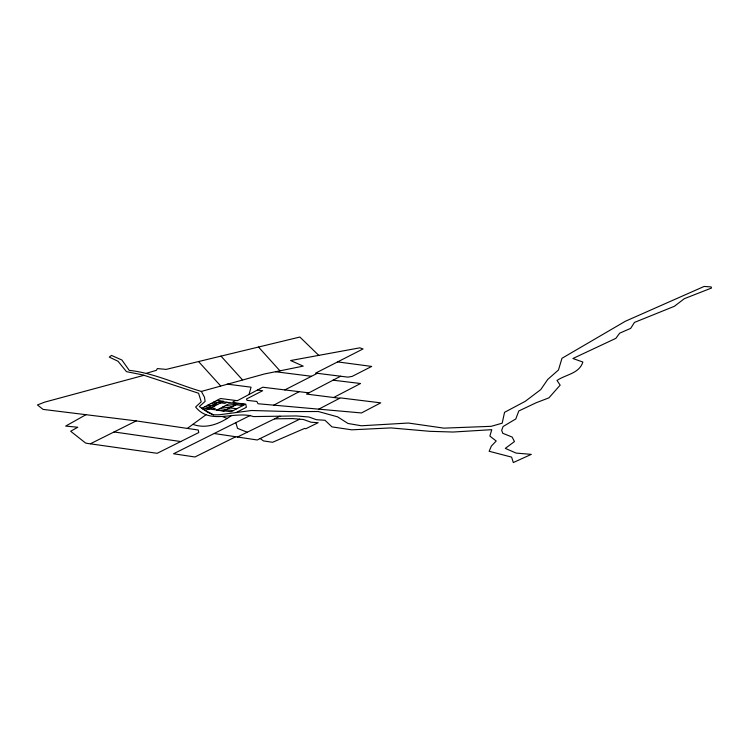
<?xml version="1.0" encoding="UTF-8"?>
<svg xmlns="http://www.w3.org/2000/svg" width="749" height="749" viewBox="0 0 749 749"><rect width="100%" height="100%" fill="white"/><g stroke="black" fill="none" stroke-linecap="round" stroke-linejoin="round"><path stroke-width="1.12" d="M249.005 394.508L251.065 387.186L227.069 384.115M187.353 428.419L206.284 414.525M192.877 424.365C206.808 429.439 220.412 423.41 231.759 415.395M85.976 414.693L65.669 426.078L77.784 427.258L70.668 431.246L85.498 442.977L86.912 443.342L157.168 453.304L198.757 432.548L198.26 430.02L136.224 420.901L43.058 409.394L37.45 404.947L44.725 402.119L144.023 375.296M235.673 400.472L232.986 401.895L233.557 402.7L245.775 404.151L246.355 407.316L236.197 412.54M273.778 405.153L299.16 391.661M337.63 361.898L371.682 366.43L352.199 376.373L347.948 377.14L315.619 373.114L363.068 348.94L359.81 347.836L290.603 360.541L303.214 366.121L264.444 373.966L201.369 391.427C177.373 384.424 154.266 373.068 129.231 370.352L121.9 360.016L111.47 355.419L109.279 357.095L118.014 361.252L126.478 371.654L142.816 374.903L198.588 393.253L201.228 401.773L195.62 407.016C210.319 425.469 234.812 410.377 253.471 416.584L296.37 415.948L308.944 417.015L316.424 419.712L324.982 420.273L331.985 426.893L351.74 429.823L390.95 427.913L429.879 431.321L452.986 432.033L491.765 429.673L489.874 436.105L496.213 441.011L491.391 446.029L489.153 451.273L511.586 457.115L513.318 462.554L531.303 454.371L516.07 453.079L505.313 448.379L514.469 441.564L512.157 437.07L502.804 433.297L501.68 430.347L503.075 426.527L515.789 418.963L518.785 410.986L535.994 402.812L548.914 397.859L560.158 385.136L557.022 380.464C565.598 374.472 579.202 373.779 582.872 362.039L572.901 358.509L615.856 338.351L619.629 333.193L630.686 328.371L634.45 322.416L674.4 306.285L684.324 298.682L711.55 288.019L711.138 286.914L704.126 286.446L625.349 321.265L561.975 358.284L558.464 369.997L547.772 379.387L540.741 389.602L525.236 401.333L504.554 412.315L502.186 423.185L491.222 426.321L443.867 428.138L408.355 423.035L361.374 425.778L348.013 423.475L337.602 416.847L318.325 411.519L290.678 411.594L251.57 410.499L218.951 414.824L213.306 414.834L201.79 408.336L220.534 398.515L237.358 400.687L262.74 387.224L308.869 392.851M213.137 409.497L215.206 408.42L208.1 407.54M226.919 402.279L224.85 403.355L213.849 402.016M235.607 404.694L223.548 411.023L216.751 410.18L228.81 403.861L242.835 405.574M224.026 410.845L226.086 409.759L233.192 410.63M235.738 404.703L237.798 403.617M236.019 404.75L229.99 407.905L236.787 408.748M340.608 376.241L306.5 394.086L339.69 398.271M333.642 397.513L360.55 383.516L333.071 380.183M318.774 409.151L340.402 397.897L380.735 402.859L361.467 412.952L258.012 403.748L256.841 401.445L247.03 400.359L246.477 399.002L262.656 390.725L257.459 390.023M235.72 436.751L194.937 456.984L173.553 453.772L250.428 415.377M284.835 389.911L317.267 373.348M90.517 443.708L136.224 420.901M237.47 437.013L279.976 416.191M299.703 419.178L257.235 439.981L214.326 433.54M146.355 373.302L156.363 370.324L157.337 368.564L166.119 369.397L299.862 337.031L318.849 355.457M274.565 418.841L292.597 418.579L303.448 419.496L311.013 422.221L318.166 422.689L305.845 428.728L304.571 428.428L272.58 442.284L263.47 440.918L260.212 438.521M216.864 400.434L223.661 401.277L208.587 409.179L201.781 408.345M210.834 403.599L217.631 404.432M225.795 405.443L232.593 406.276M207.819 405.181L214.617 406.014M222.781 407.025L229.578 407.859M204.805 406.763L211.602 407.596M219.766 408.598L226.563 409.441M275.463 371.738L311.5 376.288M114.063 431.958L180.743 441.536M222.284 416.528L227.125 418.382M247.236 432.229L237.508 428.353L235.907 422.829M213.306 414.834L207.67 412.222L199.356 406.576L205.123 401.361L204.458 397.157L201.369 391.427M220.992 356.121L242.423 379.809M198.551 361.552L220.665 385.932M258.499 347.04L279.939 370.83M219.813 401.398L206.041 408.626L231.123 411.716L244.904 404.488L219.813 401.398"/></g></svg>
